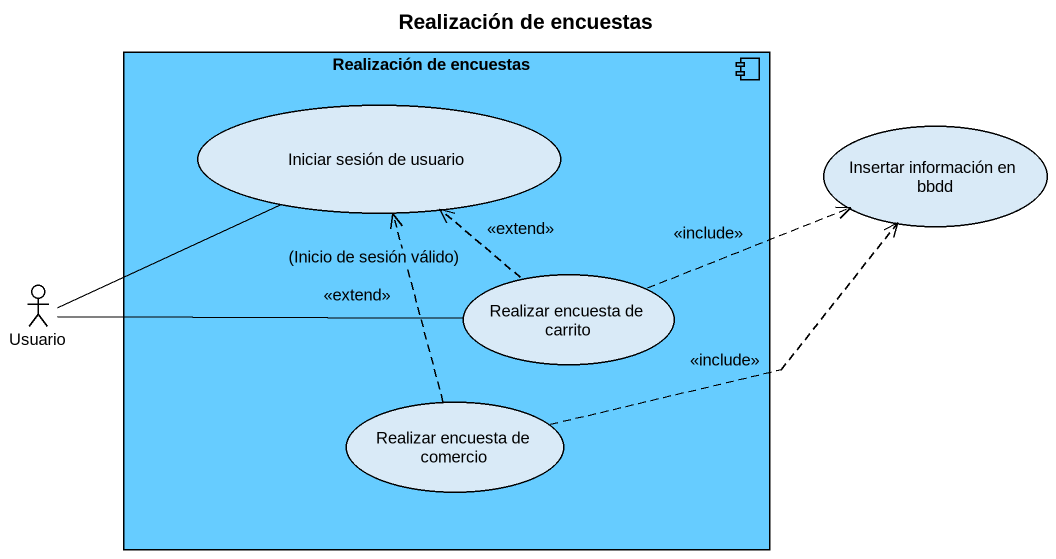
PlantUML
@startuml
title Realización de encuestas
component "Realización de encuestas" as Realización_de_encuestas #66CCFF {
  usecase "Iniciar sesión de usuario" as Iniciar_sesión_de_usuario
  usecase "Realizar encuesta de carrito" as Realizar_encuesta_de_carrito
  usecase "Realizar encuesta de comercio" as Realizar_encuesta_de
}
usecase "Insertar información en bbdd" as Insertar_información_en_bbdd
actor Usuario
Realizar_encuesta_de_carrito .up.> Iniciar_sesión_de_usuario : <<extend>>\n(Inicio de sesión válido)
Realizar_encuesta_de_carrito .right.> Insertar_información_en_bbdd : <<include>>
Usuario -right- Iniciar_sesión_de_usuario
Usuario -right- Realizar_encuesta_de_carrito
Realizar_encuesta_de .up.> Iniciar_sesión_de_usuario : <<extend>>
Realizar_encuesta_de .right.> Insertar_información_en_bbdd : <<include>>
@enduml
